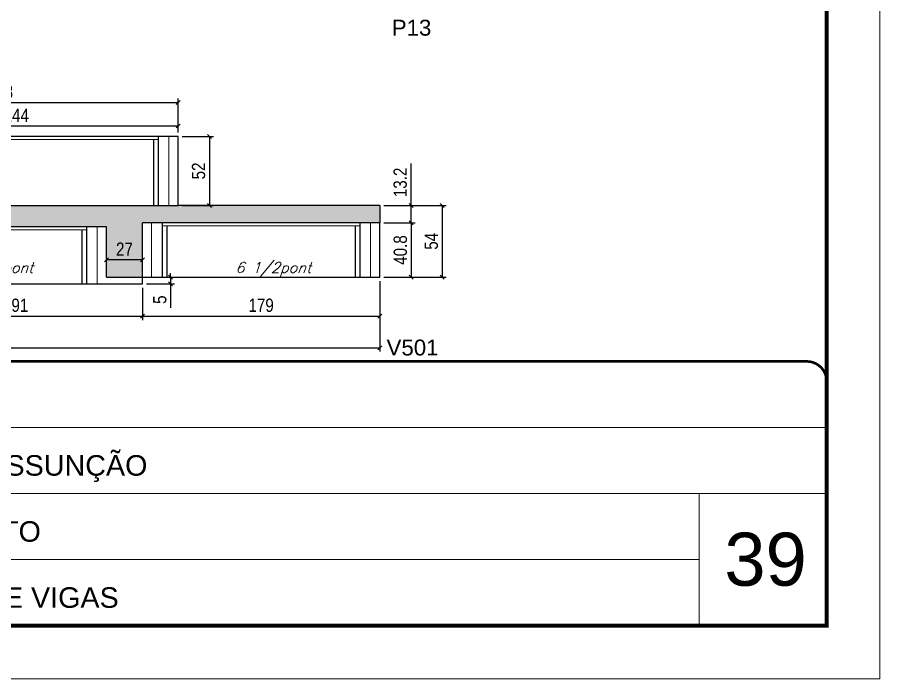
# Model space of a CAD drawing. Extents: x -21493 to -15213, y -12134 to 11887.
# Drawn here: x -17488 to -16838, y 500 to 999 of the extents above; entities that cross this region are included whole.
import ezdxf

# ---------------------------------------------------------------- set-up
doc = ezdxf.new("R2010")
doc.units = 0
doc.linetypes.add('CONTINUO', pattern=[0])
doc.linetypes.add('DASHED', pattern=[0.75, 0.5, -0.25])
for name, color, linetype in [('5', 5, 'Continuous'), ('COTA', 241, 'Continuous'), ('Painéis', 200, 'Continuous'), ('SARR_3.5x7', 81, 'Continuous'), ('texto', 7, 'Continuous')]:
    doc.layers.add(name, color=color, linetype=linetype)
for name, color, linetype, lineweight in [('CARIMBO', 255, 'Continuous', 9), ('Folhas', 255, 'Continuous', 9), ('Sarr 2.2x7', 40, 'Continuous', 9), ('SARRAFO DE PRESSAO', 251, 'DASHED', 9)]:
    doc.layers.add(name, color=color, linetype=linetype, lineweight=lineweight)
doc.styles.add('ARIAL', font='arial.ttf')
doc.styles.add('COTA TECNICA', font='techl___.ttf', dxfattribs={"height": 10})
doc.styles.add('Romans', font='romans.shx')
doc.styles.get("Standard").update_dxf_attribs({"font": 'arial.ttf'})
doc.dimstyles.new('PAINEL', dxfattribs={"dimtxt": 10, "dimasz": 3, "dimexe": 3, "dimexo": 3, "dimgap": 3, "dimtad": 1, "dimdec": 1, "dimzin": 12, "dimdsep": 46, "dimtxsty": 'COTA TECNICA', "dimblk1": 'OBLIQUE', "dimblk2": 'OBLIQUE', "dimsah": 1, "dimcen": 0.9, "dimclrd": 4, "dimclre": 4, "dimclrt": 240, "dimadec": 1, "dimazin": 3, "dimtfac": 1, "dimtdec": 1, "dimtmove": 0, "dimatfit": 3, "dimfxl": 1, "dimtolj": 1, "dimtzin": 12, "dimarcsym": 0})

# ---------------------------------------------------------------- blocks, each defined once
blk = doc.blocks.new('_Oblique')
at = {"color": 0, "linetype": 'ByBlock', "lineweight": -2}
blk.add_line((-0.5, -0.5), (0.5, 0.5), dxfattribs=at)
blk = doc.blocks.new('*D1817')
at = {"layer": 'COTA', "color": 4, "lineweight": -2, "ltscale": 25, "transparency": 16777216}
for p, q in [((-17635.17, 911.91), (-17635.17, 937.43)), ((-17367.17, 911.91), (-17367.17, 937.43)), ((-17635.17, 934.43), (-17367.17, 934.43))]:
    blk.add_line(p, q, dxfattribs=at)
at = {"layer": 'Defpoints', "color": 0, "ltscale": 25, "transparency": 16777216}
for p in [(-17367.17, 934.43), (-17635.17, 908.91), (-17367.17, 908.91)]:
    blk.add_point(p, dxfattribs=at)
at = {"layer": 'COTA', "color": 4, "lineweight": -2, "ltscale": 25, "transparency": 16777216, "xscale": 3, "yscale": 3, "zscale": 3, "rotation": 180}
blk.add_blockref('_Oblique', (-17635.17, 934.43), dxfattribs=at)
at = {"layer": 'COTA', "color": 4, "lineweight": -2, "ltscale": 25, "transparency": 16777216, "xscale": 3, "yscale": 3, "zscale": 3}
blk.add_blockref('_Oblique', (-17367.17, 934.43), dxfattribs=at)
at = {"layer": 'COTA', "color": 240, "ltscale": 25, "transparency": 16777216, "insert": (-17501.17, 942.56), "char_height": 10, "attachment_point": 5, "style": 'COTA TECNICA'}
blk.add_mtext('\\A1;268', dxfattribs=at)
blk = doc.blocks.new('*D1818')
at = {"layer": 'COTA', "color": 4, "lineweight": -2, "ltscale": 25, "transparency": 16777216}
for p, q in [((-17585.17, 794.91), (-17585.17, 770.5)), ((-17394.17, 794.91), (-17394.17, 770.5)), ((-17585.17, 773.5), (-17394.17, 773.5))]:
    blk.add_line(p, q, dxfattribs=at)
at = {"layer": 'Defpoints', "color": 0, "ltscale": 25, "transparency": 16777216}
for p in [(-17585.17, 797.91), (-17394.17, 797.91), (-17394.17, 773.5)]:
    blk.add_point(p, dxfattribs=at)
at = {"layer": 'COTA', "color": 4, "lineweight": -2, "ltscale": 25, "transparency": 16777216, "xscale": 3, "yscale": 3, "zscale": 3, "rotation": 180}
blk.add_blockref('_Oblique', (-17585.17, 773.5), dxfattribs=at)
at = {"layer": 'COTA', "color": 4, "lineweight": -2, "ltscale": 25, "transparency": 16777216, "xscale": 3, "yscale": 3, "zscale": 3}
blk.add_blockref('_Oblique', (-17394.17, 773.5), dxfattribs=at)
at = {"layer": 'COTA', "color": 240, "ltscale": 25, "transparency": 16777216, "insert": (-17489.67, 781.59), "char_height": 10, "attachment_point": 5, "style": 'COTA TECNICA'}
blk.add_mtext('\\A1;191', dxfattribs=at)
blk = doc.blocks.new('*D1819')
at = {"layer": 'COTA', "color": 4, "lineweight": -2, "ltscale": 25, "transparency": 16777216}
for p, q in [((-17215.17, 799.91), (-17215.17, 746.67)), ((-17829.17, 794.91), (-17829.17, 746.67)), ((-17829.17, 749.67), (-17215.17, 749.67))]:
    blk.add_line(p, q, dxfattribs=at)
at = {"layer": 'Defpoints', "color": 0, "ltscale": 25, "transparency": 16777216}
for p in [(-17215.17, 802.91), (-17829.17, 797.91), (-17215.17, 749.67)]:
    blk.add_point(p, dxfattribs=at)
at = {"layer": 'COTA', "color": 4, "lineweight": -2, "ltscale": 25, "transparency": 16777216, "xscale": 3, "yscale": 3, "zscale": 3, "rotation": 180}
blk.add_blockref('_Oblique', (-17829.17, 749.67), dxfattribs=at)
at = {"layer": 'COTA', "color": 4, "lineweight": -2, "ltscale": 25, "transparency": 16777216, "xscale": 3, "yscale": 3, "zscale": 3}
blk.add_blockref('_Oblique', (-17215.17, 749.67), dxfattribs=at)
at = {"layer": 'COTA', "color": 240, "ltscale": 25, "transparency": 16777216, "insert": (-17522.17, 757.77), "char_height": 10, "attachment_point": 5, "style": 'COTA TECNICA'}
blk.add_mtext('\\A1;614', dxfattribs=at)
blk = doc.blocks.new('*D1822')
at = {"layer": 'COTA', "color": 4, "lineweight": -2, "ltscale": 25, "transparency": 16777216}
for p, q in [((-17611.17, 911.91), (-17611.17, 919.82)), ((-17611.17, 916.82), (-17367.17, 916.82)), ((-17367.17, 911.91), (-17367.17, 919.82))]:
    blk.add_line(p, q, dxfattribs=at)
at = {"layer": 'Defpoints', "color": 0, "ltscale": 25, "transparency": 16777216}
for p in [(-17367.17, 916.82), (-17611.17, 908.91), (-17367.17, 908.91)]:
    blk.add_point(p, dxfattribs=at)
at = {"layer": 'COTA', "color": 4, "lineweight": -2, "ltscale": 25, "transparency": 16777216, "xscale": 3, "yscale": 3, "zscale": 3, "rotation": 180}
blk.add_blockref('_Oblique', (-17611.17, 916.82), dxfattribs=at)
at = {"layer": 'COTA', "color": 4, "lineweight": -2, "ltscale": 25, "transparency": 16777216, "xscale": 3, "yscale": 3, "zscale": 3}
blk.add_blockref('_Oblique', (-17367.17, 916.82), dxfattribs=at)
at = {"layer": 'COTA', "color": 240, "ltscale": 25, "transparency": 16777216, "insert": (-17489.17, 924.89), "char_height": 10, "attachment_point": 5, "style": 'COTA TECNICA'}
blk.add_mtext('\\A1;244', dxfattribs=at)
blk = doc.blocks.new('*D1823')
at = {"layer": 'COTA', "color": 4, "lineweight": -2, "ltscale": 25, "transparency": 16777216}
for p, q in [((-17421.17, 817.56), (-17421.17, 818.88)), ((-17394.17, 815.88), (-17421.17, 815.88)), ((-17394.17, 817.56), (-17394.17, 818.88))]:
    blk.add_line(p, q, dxfattribs=at)
at = {"layer": 'Defpoints', "color": 0, "ltscale": 25, "transparency": 16777216}
for p in [(-17421.17, 815.88), (-17421.17, 814.56), (-17394.17, 814.56)]:
    blk.add_point(p, dxfattribs=at)
at = {"layer": 'COTA', "color": 4, "lineweight": -2, "ltscale": 25, "transparency": 16777216, "xscale": 3, "yscale": 3, "zscale": 3, "rotation": 180}
blk.add_blockref('_Oblique', (-17421.17, 815.88), dxfattribs=at)
at = {"layer": 'COTA', "color": 4, "lineweight": -2, "ltscale": 25, "transparency": 16777216, "xscale": 3, "yscale": 3, "zscale": 3}
blk.add_blockref('_Oblique', (-17394.17, 815.88), dxfattribs=at)
at = {"layer": 'COTA', "color": 240, "ltscale": 25, "transparency": 16777216, "insert": (-17407.67, 823.95), "char_height": 10, "attachment_point": 5, "style": 'COTA TECNICA'}
blk.add_mtext('\\A1;27', dxfattribs=at)
blk = doc.blocks.new('*D1824')
at = {"layer": 'COTA', "color": 4, "lineweight": -2, "ltscale": 25, "transparency": 16777216}
for p, q in [((-17364.17, 908.91), (-17340.67, 908.91)), ((-17343.67, 908.91), (-17343.67, 856.91)), ((-17364.17, 856.91), (-17340.67, 856.91))]:
    blk.add_line(p, q, dxfattribs=at)
at = {"layer": 'Defpoints', "color": 0, "ltscale": 25, "transparency": 16777216}
for p in [(-17367.17, 908.91), (-17367.17, 856.91), (-17343.67, 856.91)]:
    blk.add_point(p, dxfattribs=at)
at = {"layer": 'COTA', "color": 4, "lineweight": -2, "ltscale": 25, "transparency": 16777216, "xscale": 3, "yscale": 3, "zscale": 3}
for p, rotation in [((-17343.67, 908.91), 90), ((-17343.67, 856.91), 270)]:
    blk.add_blockref('_Oblique', p, dxfattribs=dict(at, rotation=rotation))
at = {"layer": 'COTA', "color": 240, "ltscale": 25, "transparency": 16777216, "insert": (-17351.78, 882.91), "char_height": 10, "attachment_point": 5, "rotation": 90, "style": 'COTA TECNICA'}
blk.add_mtext('\\A1;52', dxfattribs=at)
blk = doc.blocks.new('*D1825')
at = {"layer": 'COTA', "color": 4, "lineweight": -2, "ltscale": 25, "transparency": 16777216}
for p, q in [((-17215.17, 799.91), (-17215.17, 770.5)), ((-17394.17, 794.91), (-17394.17, 770.5)), ((-17394.17, 773.5), (-17215.17, 773.5))]:
    blk.add_line(p, q, dxfattribs=at)
at = {"layer": 'Defpoints', "color": 0, "ltscale": 25, "transparency": 16777216}
for p in [(-17215.17, 802.91), (-17394.17, 797.91), (-17215.17, 773.5)]:
    blk.add_point(p, dxfattribs=at)
at = {"layer": 'COTA', "color": 4, "lineweight": -2, "ltscale": 25, "transparency": 16777216, "xscale": 3, "yscale": 3, "zscale": 3, "rotation": 180}
blk.add_blockref('_Oblique', (-17394.17, 773.5), dxfattribs=at)
at = {"layer": 'COTA', "color": 4, "lineweight": -2, "ltscale": 25, "transparency": 16777216, "xscale": 3, "yscale": 3, "zscale": 3}
blk.add_blockref('_Oblique', (-17215.17, 773.5), dxfattribs=at)
at = {"layer": 'COTA', "color": 240, "ltscale": 25, "transparency": 16777216, "insert": (-17304.67, 781.6), "char_height": 10, "attachment_point": 5, "style": 'COTA TECNICA'}
blk.add_mtext('\\A1;179', dxfattribs=at)
blk = doc.blocks.new('*D1826')
at = {"layer": 'COTA', "color": 4, "lineweight": -2, "ltscale": 25, "transparency": 16777216}
for p, q in [((-17212.17, 843.71), (-17188.58, 843.71)), ((-17191.58, 843.71), (-17191.58, 802.91)), ((-17212.17, 802.91), (-17188.58, 802.91))]:
    blk.add_line(p, q, dxfattribs=at)
at = {"layer": 'Defpoints', "color": 0, "ltscale": 25, "transparency": 16777216}
for p in [(-17215.17, 843.71), (-17215.17, 802.91), (-17191.58, 802.91)]:
    blk.add_point(p, dxfattribs=at)
at = {"layer": 'COTA', "color": 4, "lineweight": -2, "ltscale": 25, "transparency": 16777216, "xscale": 3, "yscale": 3, "zscale": 3}
for p, rotation in [((-17191.58, 843.71), 90), ((-17191.58, 802.91), 270)]:
    blk.add_blockref('_Oblique', p, dxfattribs=dict(at, rotation=rotation))
at = {"layer": 'COTA', "color": 240, "ltscale": 25, "transparency": 16777216, "insert": (-17199.7, 823.31), "char_height": 10, "attachment_point": 5, "rotation": 90, "style": 'COTA TECNICA'}
blk.add_mtext('\\A1;40.8', dxfattribs=at)
blk = doc.blocks.new('*D1827')
at = {"layer": 'COTA', "color": 4, "lineweight": -2, "ltscale": 25, "transparency": 16777216}
for p, q in [((-17191.58, 856.91), (-17191.58, 888.65)), ((-17212.17, 856.91), (-17188.58, 856.91)), ((-17191.58, 843.71), (-17191.58, 856.91)), ((-17212.17, 843.71), (-17188.58, 843.71))]:
    blk.add_line(p, q, dxfattribs=at)
at = {"layer": 'Defpoints', "color": 0, "ltscale": 25, "transparency": 16777216}
for p in [(-17215.17, 856.91), (-17191.58, 856.91), (-17215.17, 843.71)]:
    blk.add_point(p, dxfattribs=at)
at = {"layer": 'COTA', "color": 4, "lineweight": -2, "ltscale": 25, "transparency": 16777216, "xscale": 3, "yscale": 3, "zscale": 3}
for p, rotation in [((-17191.58, 856.91), 90), ((-17191.58, 843.71), 270)]:
    blk.add_blockref('_Oblique', p, dxfattribs=dict(at, rotation=rotation))
at = {"layer": 'COTA', "color": 240, "ltscale": 25, "transparency": 16777216, "insert": (-17199.8, 874.28), "char_height": 10, "attachment_point": 5, "rotation": 90, "style": 'COTA TECNICA'}
blk.add_mtext('\\A1;13.2', dxfattribs=at)
blk = doc.blocks.new('*D1828')
at = {"layer": 'COTA', "color": 4, "lineweight": -2, "ltscale": 25, "transparency": 16777216}
for p, q in [((-17391.17, 802.91), (-17369.91, 802.91)), ((-17372.91, 802.91), (-17372.91, 805.91)), ((-17372.91, 802.91), (-17372.91, 797.91)), ((-17391.17, 797.91), (-17369.91, 797.91)), ((-17372.91, 797.91), (-17372.91, 779.82))]:
    blk.add_line(p, q, dxfattribs=at)
at = {"layer": 'Defpoints', "color": 0, "ltscale": 25, "transparency": 16777216}
for p in [(-17394.17, 802.91), (-17394.17, 797.91), (-17372.91, 797.91)]:
    blk.add_point(p, dxfattribs=at)
at = {"layer": 'COTA', "color": 4, "lineweight": -2, "ltscale": 25, "transparency": 16777216, "xscale": 3, "yscale": 3, "zscale": 3}
for p, rotation in [((-17372.91, 802.91), 270), ((-17372.91, 797.91), 90)]:
    blk.add_blockref('_Oblique', p, dxfattribs=dict(at, rotation=rotation))
at = {"layer": 'COTA', "color": 240, "ltscale": 25, "transparency": 16777216, "insert": (-17381.02, 785.86), "char_height": 10, "attachment_point": 5, "rotation": 90, "style": 'COTA TECNICA'}
blk.add_mtext('\\A1;5', dxfattribs=at)
blk = doc.blocks.new('*D1766')
at = {"layer": 'COTA', "color": 4, "lineweight": -2, "ltscale": 25, "transparency": 16777216}
for p, q in [((-17212.17, 856.91), (-17165.27, 856.91)), ((-17168.27, 856.91), (-17168.27, 802.91)), ((-17212.17, 802.91), (-17165.27, 802.91))]:
    blk.add_line(p, q, dxfattribs=at)
at = {"layer": 'Defpoints', "color": 0, "ltscale": 25, "transparency": 16777216}
for p in [(-17215.17, 856.91), (-17215.17, 802.91), (-17168.27, 802.91)]:
    blk.add_point(p, dxfattribs=at)
at = {"layer": 'COTA', "color": 4, "lineweight": -2, "ltscale": 25, "transparency": 16777216, "xscale": 3, "yscale": 3, "zscale": 3}
for p, rotation in [((-17168.27, 856.91), 90), ((-17168.27, 802.91), 270)]:
    blk.add_blockref('_Oblique', p, dxfattribs=dict(at, rotation=rotation))
at = {"layer": 'COTA', "color": 240, "ltscale": 25, "transparency": 16777216, "insert": (-17176.38, 829.91), "char_height": 10, "attachment_point": 5, "rotation": 90, "style": 'COTA TECNICA'}
blk.add_mtext('\\A1;54', dxfattribs=at)
blk = doc.blocks.new('9999999999')
at = {"color": 30, "linetype": 'CONTINUO'}
for p, q in [((98564.56, 34379.64), (99583.98, 34379.64)), ((98564.56, 34329.83), (99487.98, 34329.83)), ((99583.98, 34329.83), (99487.98, 34329.83)), ((99487.98, 34329.83), (99487.98, 34230.21)), ((98564.56, 34280.02), (99487.98, 34280.02))]:
    blk.add_line(p, q, dxfattribs=at)
at = {"color": 30, "linetype": 'CONTINUO', "const_width": 2}
blk.add_lwpolyline([(99583.98, 34230.21), (99583.98, 34414.45, 0.414214), (99568.98, 34429.45), (98228.98, 34429.45, 0.414214), (98213.98, 34414.45), (98213.98, 34245.21, 0.414214), (98228.98, 34230.21), (99583.98, 34230.21)], format="xyb", dxfattribs=at)
at = {"layer": 'Folhas'}
blk.add_lwpolyline([(98138.98, 34190.21), (99623.98, 34190.21), (99623.98, 35240.21), (98138.98, 35240.21)], close=True, dxfattribs=at)
at = {"layer": 'Folhas', "color": 30, "const_width": 3}
blk.add_lwpolyline([(98213.98, 34230.21), (99583.98, 34230.21), (99583.98, 35200.21), (98213.98, 35200.21)], close=True, dxfattribs=at)
at = {"color": 7, "linetype": 'Continuous', "ltscale": 5, "style": 'ARIAL'}
for s, p in [('HOSPITAL ASSUNÇÃO', (98837.68, 34343.32)), ('3° PAVIMENTO', (98837.68, 34293.51)), ('LATERAIS DE VIGAS', (98837.68, 34243.7))]:
    blk.add_text(s, height=15.4829, dxfattribs=at).set_placement(p)

msp = doc.modelspace()

# ---------------------------------------------------------------- hatches: boundary and pattern name
at = {"layer": 'COTA', "linetype": 'ByBlock'}
h = msp.add_hatch(dxfattribs=at)
h.set_pattern_fill('AR-CONC', color=256, scale=0.03)
h.set_pattern_definition([(50, (-156071.645, -19163.1385), (5.46554007, -0.47817257), [0.5715, -6.2865]), (355, (-156071.645, -19163.1385), (-1.05730264, 5.73170536), [0.4572, -5.02921753]), (100.4514447, (-156071.1897, -19163.1784), (4.40823741, 5.25353256), [0.48570026, -5.34270734]), (46.1842, (-156071.645, -19161.6145), (8.13237123, -1.26126984), [0.85725, -9.42975]), (96.6355576, (-156070.9675, -19161.72), (7.122124, 7.42278374), [0.7285507, -8.01406824]), (351.184151, (-156071.645, -19161.6145), (7.122124, 7.42278374), [0.685799, -7.54379196]), (21, (-156070.883, -19161.9955), (4.54843174, -3.06795595), [0.5715, -6.2865]), (326, (-156070.883, -19161.9955), (1.85406085, 5.52563898), [0.4572, -5.0292]), (71.451445, (-156070.504, -19162.251), (6.40249258, 2.45768307), [0.48570026, -5.34269813]), (37.5, (-156071.6452, -19163.1385), (0.092658098, 2.536651166), [0, -4.96824, 0, -5.1054, 0, -5.04825]), (7.5, (-156071.6452, -19163.1385), (2.004589875, 3.005417245), [0, -2.91084, 0, -4.85394, 0, -1.92405]), (327.5, (-156073.3444, -19163.1385), (4.067717855, -0.17186232), [0, -1.905, 0, -5.9436, 0, -7.8867]), (317.5, (-156074.1064, -19163.1385), (4.44387544, 0.76279473), [0, -2.4765, 0, -3.94716, 0, -5.6007])])
h.paths.add_polyline_path([(-17829.16, 841.41), (-17829.17, 840.71), (-17421.17, 840.71), (-17421.17, 802.91), (-17394.17, 802.91), (-17394.17, 843.71), (-17215.17, 843.71), (-17215.17, 856.91), (-17394.17, 856.91), (-18123.17, 856.91), (-18123.17, 841.91)])

# ---------------------------------------------------------------- linework, layer by layer
for q in [(-17367.17, 856.91), (-17215.17, 843.71)]:
    msp.add_line((-17215.17, 856.91), q, dxfattribs=at)
at = {"layer": 'Painéis'}
for p, q in [((-17367.17, 908.91), (-17635.17, 908.91)), ((-17367.17, 856.91), (-17367.17, 908.91)), ((-17635.17, 856.91), (-17394.17, 856.91)), ((-17394.17, 856.91), (-17394.17, 856.91)), ((-17394.17, 856.91), (-17367.17, 856.91)), ((-17421.17, 840.71), (-17585.17, 840.71)), ((-17421.17, 802.91), (-17421.17, 840.71)), ((-17394.17, 797.91), (-17394.17, 843.71)), ((-17215.17, 843.71), (-17394.17, 843.71)), ((-17215.17, 802.91), (-17215.17, 843.71)), ((-17421.17, 802.91), (-17215.17, 802.91)), ((-17585.17, 797.91), (-17421.17, 797.91)), ((-17421.17, 797.91), (-17394.17, 797.91))]:
    msp.add_line(p, q, dxfattribs=at)
at = {"layer": 'Sarr 2.2x7'}
for p, q in [((-17382.17, 906.71), (-17635.17, 906.71)), ((-17374.17, 856.91), (-17374.17, 908.91)), ((-17428.17, 797.91), (-17428.17, 840.71)), ((-17387.17, 802.91), (-17387.17, 843.71)), ((-17230.17, 841.51), (-17379.17, 841.51)), ((-17222.17, 802.91), (-17222.17, 843.71)), ((-17436.17, 838.51), (-17585.17, 838.51))]:
    msp.add_line(p, q, dxfattribs=at)
at = {"layer": 'SARR_3.5x7'}
for p, q in [((-17385.67, 906.71), (-17385.67, 856.91)), ((-17382.17, 908.91), (-17382.17, 856.91)), ((-17436.17, 840.71), (-17436.17, 797.91)), ((-17379.17, 843.71), (-17379.17, 802.91)), ((-17375.67, 841.51), (-17375.67, 802.91)), ((-17233.67, 841.51), (-17233.67, 802.91)), ((-17230.17, 843.71), (-17230.17, 802.91)), ((-17439.67, 838.51), (-17439.67, 797.91))]:
    msp.add_line(p, q, dxfattribs=at)

# ---------------------------------------------------------------- block references
at = {"layer": 'SARRAFO DE PRESSAO', "color": 6, "linetype": 'ByBlock'}
msp.add_blockref('9999999999', (-116462.39, -33690.15), dxfattribs=at)

# ---------------------------------------------------------------- texts
at = {"layer": '5', "linetype": 'Continuous'}
for s, rotation, p in [('P13', 359.99996, (-17206.19, 984.93)), ('V501', 0.00004, (-17210.1, 743.78))]:
    msp.add_text(s, height=12, rotation=rotation, dxfattribs=at).set_placement(p)
at = {"layer": 'CARIMBO', "style": 'ARIAL'}
msp.add_text('39', height=40, dxfattribs=at).set_placement((-16955.55, 570.2))
at = {"layer": 'texto', "color": 2, "char_height": 8, "attachment_point": 5, "style": 'Romans'}
for insert in [(-17504.86, 808.79), (-17295.5, 808.79)]:
    msp.add_mtext('{\\Q19;\\C256;6 1/2pont}', dxfattribs=dict(at, insert=insert))

# ---------------------------------------------------------------- dimensions: what is measured, and where the dimension line sits
at = {"layer": 'COTA', "ltscale": 25}
for base, p1, p2, picture, middle in [((-17367.17, 934.43), (-17635.17, 908.91), (-17367.17, 908.91), '*D1817', (-17501.17, 942.56)), ((-17367.17, 916.82), (-17611.17, 908.91), (-17367.17, 908.91), '*D1822', (-17489.17, 924.89)), ((-17421.17, 815.88), (-17394.17, 814.56), (-17421.17, 814.56), '*D1823', (-17407.67, 823.95)), ((-17215.17, 749.67), (-17829.17, 797.91), (-17215.17, 802.91), '*D1819', (-17522.17, 757.77)), ((-17215.17, 773.5), (-17394.17, 797.91), (-17215.17, 802.91), '*D1825', (-17304.67, 781.6)), ((-17394.17, 773.5), (-17585.17, 797.91), (-17394.17, 797.91), '*D1818', (-17489.67, 781.59))]:
    dim = msp.add_linear_dim(base=base, p1=p1, p2=p2, dimstyle='PAINEL', dxfattribs=at)
    dim.commit()
    dim.dimension.update_dxf_attribs({"geometry": picture, "text_midpoint": middle})
for base, p1, p2, picture, middle in [((-17343.67, 856.91), (-17367.17, 908.91), (-17367.17, 856.91), '*D1824', (-17351.78, 882.91)), ((-17191.58, 856.91), (-17215.17, 843.71), (-17215.17, 856.91), '*D1827', (-17199.8, 874.28)), ((-17168.27, 802.91), (-17215.17, 856.91), (-17215.17, 802.91), '*D1766', (-17176.38, 829.91)), ((-17191.58, 802.91), (-17215.17, 843.71), (-17215.17, 802.91), '*D1826', (-17199.7, 823.31)), ((-17372.91, 797.91), (-17394.17, 802.91), (-17394.17, 797.91), '*D1828', (-17381.02, 785.86))]:
    dim = msp.add_linear_dim(base=base, p1=p1, p2=p2, angle=90, dimstyle='PAINEL', dxfattribs=at)
    dim.commit()
    dim.dimension.update_dxf_attribs({"geometry": picture, "text_midpoint": middle})

doc.saveas('drawing.dxf')
